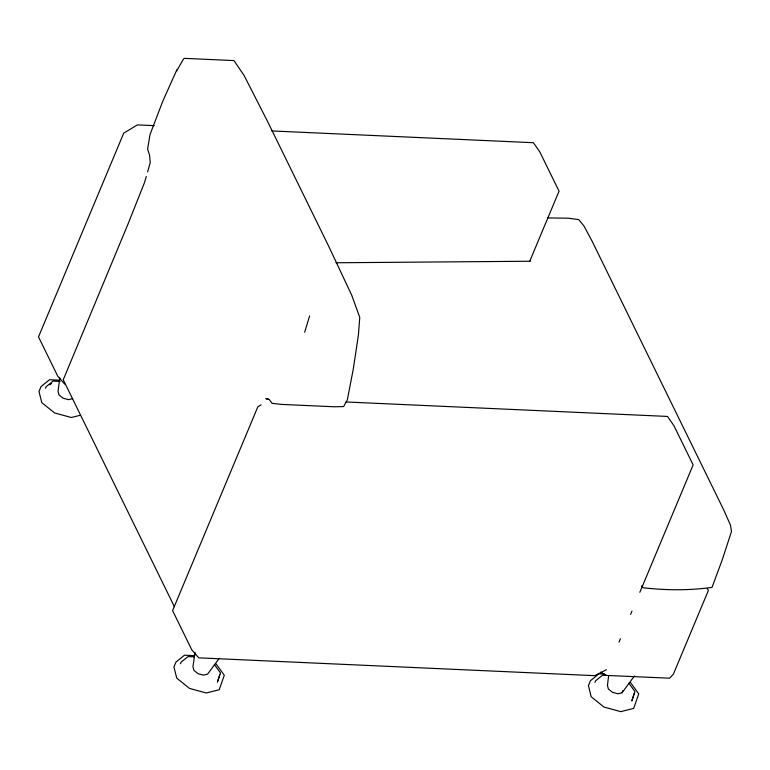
<?xml version="1.0" encoding="UTF-8"?>
<svg xmlns="http://www.w3.org/2000/svg" width="770" height="770" viewBox="0 0 770 770"><rect width="100%" height="100%" fill="white"/><g stroke="black" fill="none" stroke-linecap="round" stroke-linejoin="round"><path stroke-width="1.16" d="M608.675 675.444L607.453 685.367L608.358 688.986L612.477 692.307L617.906 693.799L622.083 692.74L634.403 675.993M59.829 377.935L58.039 391.237L58.934 394.856L63.063 398.177L68.492 399.659L72.669 398.61M194.993 652.277L192.972 666.724L193.876 670.333L198.006 673.663L203.424 675.146L207.611 674.096L219.286 658.273M146.271 176.503L144.616 182.269L127.849 224.445L63.246 379.754L174.395 606.721M147.59 171.903L150.237 162.682L149.573 155.184L147.599 149.062L150.044 134.481L162.653 101.496L176.956 69.579M304.66 332.255L309.598 315.95M217.689 681.219L219.816 674.52M622.083 692.74L622.738 690.68M634.288 693.173L631.814 700.979L634.961 691.585L628.888 683.202M45.507 388.263L46.171 386.675L53.101 381.111L60.127 381.429M180.45 663.75L181.114 662.162L188.044 656.589L193.896 656.858M217.342 682.326L220.48 672.932L214.406 664.558M529.866 260.943L559.049 191.181L539.789 151.863L533.389 142.71L271.81 130.939M594.931 682.393L595.595 680.805L602.515 675.242L669.611 678.197L673.327 674.27L708.352 590.551L707.293 588.396M619.022 642.084L620.408 638.763M630.601 614.402L631.987 611.072M639.86 592.255L693.135 464.907L673.875 425.598L667.465 416.435L345.894 401.969M176.667 70.936L183.635 58.78M49.838 384.788L51.571 383.393M261.107 404.828L257.815 406.878L172.586 610.62L191.836 649.938L198.766 657.85L594.738 675.665L606.462 669.688M79.945 415.348L71.331 417.513L54.555 412.922L41.782 402.633L38.991 391.458L41.051 386.55L49.549 379.716L59.704 380.178M530.395 261.242L336.018 262.772M184.405 58.356L233.965 60.58L244.09 75.46L267.767 121.872L328.694 246.246L351.688 295.122L359.754 317.384L358.435 334.825L353.266 369.215L347.318 399.938L343.584 406.589L334.411 406.781L281.387 404.394L272.166 403.374L269.25 399.514L265.814 398.639L268.143 398.889M547.528 217.929L568.481 218.208L578.742 219.623L583.958 225.985L592.072 241.135L723.733 509.932L730.47 525.092L731.5 531.473L722.289 559.703L712.038 587.394C689.323 590.571 665.867 590.378 643.085 587.741L641.603 585.941M154.212 125.645L137.416 124.894L123.729 133.143L38.5 336.894L57.76 376.203L64.69 384.115M194.646 655.655L184.482 655.203L175.993 662.027L173.933 666.945L176.725 678.12L189.487 688.409L206.264 693L219.2 689.747L224.291 675.251L216.014 663.827M604.604 674.106L598.964 673.846L590.465 680.68L588.415 685.589L591.196 696.763L603.969 707.053L620.745 711.644L633.672 708.39L638.763 693.895L630.486 682.48M600.667 672.123L606.654 675.531"/></g></svg>
